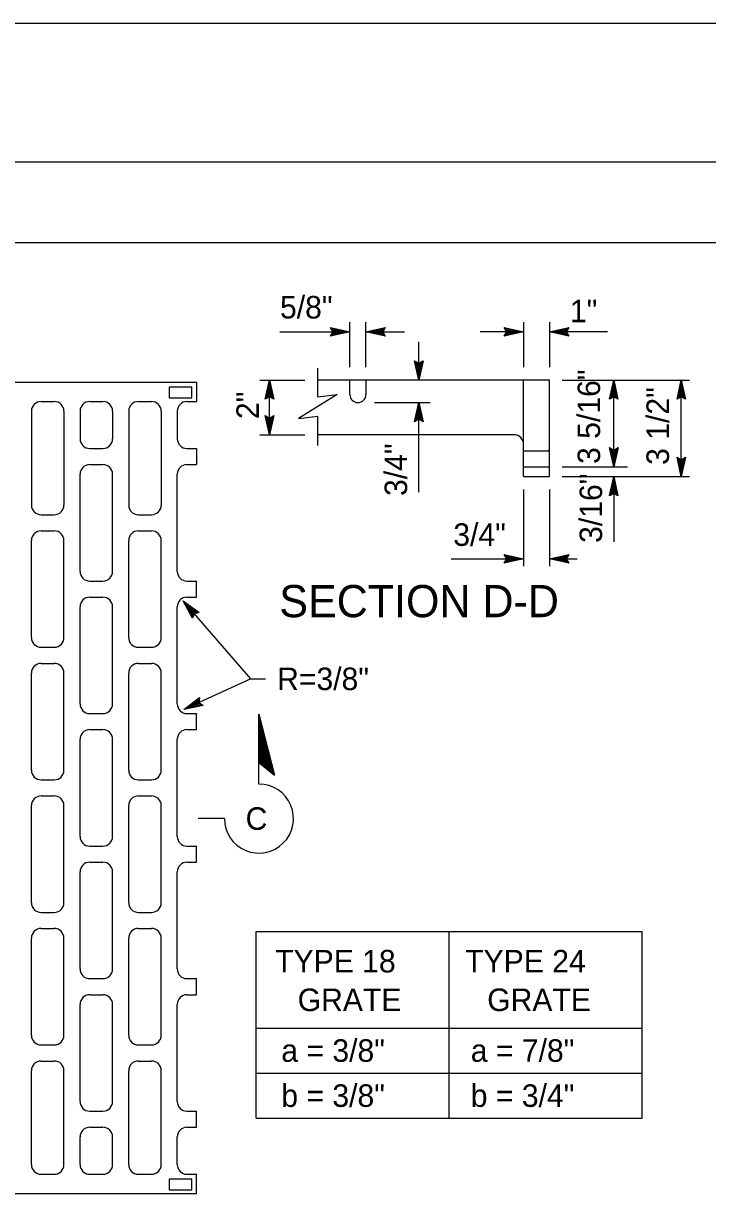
# Model space of a CAD drawing. Extents: x -894 to 866, y -472 to 714.
# Drawn here: x -179.3 to 33.4, y 350.1 to 713.6 of the extents above; entities that cross this region are included whole.
import ezdxf

# ---------------------------------------------------------------- set-up
doc = ezdxf.new("R2010")
doc.units = 0
for name, color, linetype in [('border_PLOTTING-ELEMENTS', 7, 'Continuous'), ('border_rw_22x34_Cut_Lines', 7, 'Continuous'), ('border_SHEET', 7, 'Continuous'), ('df_DETAIL-anno', 7, 'Continuous'), ('df_QTY-TABLE', 7, 'Continuous'), ('pp_PRESENTATION', 7, 'Continuous'), ('str_Misc-Steel-A', 7, 'Continuous')]:
    doc.layers.add(name, color=color, linetype=linetype)

msp = doc.modelspace()

# ---------------------------------------------------------------- linework, layer by layer
at = {"layer": 'border_PLOTTING-ELEMENTS'}
for points in [[(-894.04, -472.44), (865.96, -472.44), (865.96, 713.56), (-894.04, 713.56)], [(-864.04, 670.56), (835.96, 670.56), (835.96, -429.44), (-864.04, -429.44)]]:
    msp.add_lwpolyline(points, close=True, dxfattribs=at)
at = {"layer": 'border_rw_22x34_Cut_Lines'}
msp.add_lwpolyline([(-864.04, 670.56), (835.96, 670.56), (835.96, -429.44), (-864.04, -429.44)], close=True, dxfattribs=at)
at = {"layer": 'border_SHEET'}
msp.add_line((-814.04, 645.56), (810.96, 645.56), dxfattribs=at)
at = {"layer": 'df_DETAIL-anno'}
for p, q in [((-83, 617.8), (-83.8, 619.14)), ((-83.8, 619.14), (-83.8, 619.14)), ((-83.8, 619.14), (-77.8, 617.8)), ((-83.58, 618.78), (-79.18, 617.8)), ((-83.35, 618.42), (-80.56, 617.8)), ((-83.17, 618.08), (-81.95, 617.8)), ((-77.8, 606.8), (-77.8, 620.8)), ((-72.8, 606.8), (-72.8, 620.8)), ((-72.8, 617.8), (-66.8, 619.13)), ((-71.41, 617.8), (-67.04, 618.77)), ((-70.04, 617.8), (-67.21, 618.42)), ((-68.66, 617.8), (-67.45, 618.06)), ((-66.8, 619.13), (-67.6, 617.8)), ((-66.8, 619.13), (-66.8, 619.13)), ((-29, 617.8), (-29.8, 619.14)), ((-29.8, 619.14), (-29.8, 619.14)), ((-29.8, 619.14), (-23.8, 617.8)), ((-29.58, 618.78), (-25.18, 617.8)), ((-29.35, 618.42), (-26.56, 617.8)), ((-29.17, 618.08), (-27.95, 617.8)), ((-23.8, 620.8), (-23.8, 606.8)), ((-15.8, 620.8), (-15.8, 606.8)), ((-15.8, 617.8), (-9.8, 619.13)), ((-14.41, 617.8), (-10.04, 618.77)), ((-13.04, 617.8), (-10.21, 618.42)), ((-11.66, 617.8), (-10.45, 618.06)), ((-9.8, 619.13), (-10.6, 617.8)), ((-9.8, 619.13), (-9.8, 619.13)), ((-99.59, 617.8), (-77.8, 617.8)), ((-77.8, 617.8), (-83.8, 616.47)), ((-83.8, 616.47), (-83, 617.8)), ((-83.8, 616.47), (-83.8, 616.47)), ((-79.19, 617.8), (-83.57, 616.83)), ((-80.56, 617.8), (-83.39, 617.17)), ((-81.95, 617.8), (-83.15, 617.53)), ((-77.8, 617.8), (-77.8, 617.8)), ((-72.8, 617.8), (-60.79, 617.8)), ((-66.8, 616.46), (-72.8, 617.8)), ((-72.8, 617.8), (-72.8, 617.8)), ((-67.02, 616.82), (-71.42, 617.8)), ((-67.25, 617.17), (-70.04, 617.8)), ((-67.43, 617.52), (-68.66, 617.8)), ((-67.6, 617.8), (-66.8, 616.46)), ((-66.8, 616.46), (-66.8, 616.46)), ((-56.37, 602.8), (-56.37, 614.67)), ((-23.8, 617.8), (-37.3, 617.8)), ((-23.8, 617.8), (-29.8, 616.47)), ((-29.8, 616.47), (-29, 617.8)), ((-29.8, 616.47), (-29.8, 616.47)), ((-25.19, 617.8), (-29.57, 616.83)), ((-26.56, 617.8), (-29.39, 617.17)), ((-27.95, 617.8), (-29.15, 617.53)), ((-23.8, 617.8), (-23.8, 617.8)), ((-9.8, 616.46), (-15.8, 617.8)), ((-15.8, 617.8), (-15.8, 617.8)), ((2.26, 617.8), (-15.8, 617.8)), ((-10.02, 616.82), (-14.42, 617.8)), ((-10.25, 617.17), (-13.04, 617.8)), ((-10.43, 617.52), (-11.66, 617.8)), ((-10.6, 617.8), (-9.8, 616.46)), ((-9.8, 616.46), (-9.8, 616.46)), ((-56.37, 602.8), (-57.7, 608.8)), ((-57.7, 608.8), (-57.7, 608.8)), ((-57.7, 608.8), (-56.37, 608)), ((-56.37, 604.19), (-57.34, 608.56)), ((-56.36, 605.56), (-56.99, 608.39)), ((-56.36, 606.94), (-56.63, 608.15)), ((-56.37, 608), (-55.03, 608.8)), ((-55.03, 608.8), (-56.37, 602.8)), ((-55.38, 608.58), (-56.37, 604.18)), ((-55.74, 608.35), (-56.36, 605.56)), ((-56.09, 608.17), (-56.36, 606.94)), ((-55.03, 608.8), (-55.03, 608.8)), ((-105.8, 602.8), (-91.8, 602.8)), ((-104.14, 596.8), (-102.8, 602.8)), ((-103.78, 597.02), (-102.8, 601.42)), ((-103.43, 597.25), (-102.8, 600.04)), ((-102.8, 585.8), (-102.8, 602.8)), ((-102.8, 602.8), (-102.8, 602.8)), ((-102.8, 602.8), (-101.47, 596.8)), ((-102.8, 601.41), (-101.83, 597.03)), ((-102.8, 600.04), (-102.18, 597.21)), ((-56.37, 602.8), (-56.37, 602.8)), ((-11.8, 602.8), (27.71, 602.8)), ((2.86, 596.8), (4.2, 602.8)), ((3.21, 597.02), (4.2, 601.42)), ((3.57, 597.25), (4.2, 600.04)), ((4.2, 575.8), (4.2, 602.8)), ((4.2, 602.8), (4.2, 602.8)), ((4.2, 602.8), (5.53, 596.8)), ((4.2, 601.41), (5.17, 597.03)), ((4.2, 600.04), (4.82, 597.21)), ((23.87, 596.8), (25.21, 602.8)), ((23.87, 596.8), (25.21, 602.8)), ((24.23, 597.02), (25.21, 601.42)), ((24.23, 597.02), (25.21, 601.42)), ((24.59, 597.25), (25.21, 600.04)), ((24.59, 597.25), (25.21, 600.04)), ((25.21, 572.8), (25.21, 602.8)), ((25.21, 602.8), (25.21, 602.8)), ((25.21, 602.8), (26.54, 596.8)), ((25.21, 602.8), (25.21, 602.8)), ((25.21, 602.8), (26.54, 596.8)), ((25.21, 600.04), (25.84, 597.21)), ((25.21, 600.04), (25.84, 597.21)), ((25.22, 601.41), (26.18, 597.03)), ((25.22, 601.41), (26.18, 597.03)), ((-102.8, 597.6), (-104.14, 596.8)), ((-104.14, 596.8), (-104.14, 596.8)), ((-103.08, 597.43), (-102.8, 598.65)), ((-102.8, 598.65), (-102.54, 597.45)), ((-101.47, 596.8), (-102.8, 597.6)), ((-101.47, 596.8), (-101.47, 596.8)), ((4.2, 597.6), (2.86, 596.8)), ((2.86, 596.8), (2.86, 596.8)), ((3.92, 597.43), (4.2, 598.65)), ((4.2, 598.65), (4.46, 597.45)), ((5.53, 596.8), (4.2, 597.6)), ((5.53, 596.8), (5.53, 596.8)), ((25.21, 597.6), (23.87, 596.8)), ((25.21, 597.6), (23.87, 596.8)), ((23.87, 596.8), (23.87, 596.8)), ((23.87, 596.8), (23.87, 596.8)), ((24.93, 597.43), (25.21, 598.65)), ((24.93, 597.43), (25.21, 598.65)), ((25.21, 598.65), (25.48, 597.45)), ((25.21, 598.65), (25.48, 597.45)), ((26.54, 596.8), (25.21, 597.6)), ((26.54, 596.8), (25.21, 597.6)), ((26.54, 596.8), (26.54, 596.8)), ((26.54, 596.8), (26.54, 596.8)), ((-70.17, 595.8), (-52.86, 595.8)), ((-57.71, 589.8), (-56.37, 595.8)), ((-57.35, 590.02), (-56.37, 594.42)), ((-56.99, 590.25), (-56.37, 593.04)), ((-56.37, 595.8), (-56.37, 595.8)), ((-56.37, 595.8), (-55.04, 589.8)), ((-56.37, 568.01), (-56.37, 595.8)), ((-56.37, 593.04), (-55.74, 590.21)), ((-56.36, 594.41), (-55.4, 590.03)), ((-102.8, 585.8), (-104.13, 591.8)), ((-104.13, 591.8), (-104.13, 591.8)), ((-104.13, 591.8), (-102.8, 591)), ((-102.8, 587.19), (-103.77, 591.56)), ((-102.8, 588.56), (-103.42, 591.39)), ((-102.8, 589.94), (-103.07, 591.15)), ((-102.8, 591), (-101.46, 591.8)), ((-101.46, 591.8), (-102.8, 585.8)), ((-101.82, 591.58), (-102.8, 587.18)), ((-102.18, 591.35), (-102.8, 588.56)), ((-102.52, 591.17), (-102.8, 589.94)), ((-101.46, 591.8), (-101.46, 591.8)), ((-56.37, 590.6), (-57.71, 589.8)), ((-57.71, 589.8), (-57.71, 589.8)), ((-56.64, 590.43), (-56.37, 591.65)), ((-56.37, 591.65), (-56.1, 590.45)), ((-55.04, 589.8), (-56.37, 590.6)), ((-55.04, 589.8), (-55.04, 589.8)), ((-105.8, 585.8), (-91.8, 585.8)), ((-102.8, 585.8), (-102.8, 585.8)), ((4.2, 575.8), (2.87, 581.8)), ((2.87, 581.8), (2.87, 581.8)), ((2.87, 581.8), (4.2, 581)), ((4.2, 577.19), (3.23, 581.56)), ((4.2, 581), (5.54, 581.8)), ((5.54, 581.8), (4.2, 575.8)), ((5.18, 581.58), (4.2, 577.18)), ((5.54, 581.8), (5.54, 581.8)), ((4.2, 578.56), (3.57, 581.39)), ((4.2, 579.94), (3.93, 581.15)), ((4.82, 581.35), (4.2, 578.56)), ((4.48, 581.17), (4.2, 579.94)), ((25.21, 572.8), (23.88, 578.8)), ((23.88, 578.8), (23.88, 578.8)), ((23.88, 578.8), (25.21, 578)), ((25.21, 572.8), (23.88, 578.8)), ((23.88, 578.8), (23.88, 578.8)), ((23.88, 578.8), (25.21, 578)), ((25.21, 574.19), (24.24, 578.56)), ((25.21, 574.19), (24.24, 578.56)), ((25.21, 575.56), (24.59, 578.39)), ((25.21, 575.56), (24.59, 578.39)), ((25.22, 576.94), (24.95, 578.15)), ((25.22, 576.94), (24.95, 578.15)), ((25.21, 578), (26.55, 578.8)), ((26.55, 578.8), (25.21, 572.8)), ((25.21, 578), (26.55, 578.8)), ((26.55, 578.8), (25.21, 572.8)), ((26.2, 578.58), (25.21, 574.18)), ((26.2, 578.58), (25.21, 574.18)), ((25.84, 578.35), (25.21, 575.56)), ((25.84, 578.35), (25.21, 575.56)), ((25.49, 578.17), (25.22, 576.94)), ((25.49, 578.17), (25.22, 576.94)), ((26.55, 578.8), (26.55, 578.8)), ((26.55, 578.8), (26.55, 578.8)), ((-11.8, 575.8), (8.52, 575.8)), ((4.2, 575.8), (4.2, 575.8)), ((-11.8, 572.8), (27.71, 572.8)), ((2.86, 566.8), (4.2, 572.8)), ((3.21, 567.02), (4.2, 571.42)), ((4.2, 572.8), (4.2, 552.53)), ((4.2, 572.8), (4.2, 572.8)), ((4.2, 572.8), (5.53, 566.8)), ((4.2, 571.41), (5.17, 567.03)), ((25.21, 572.8), (25.21, 572.8)), ((25.21, 572.8), (25.21, 572.8)), ((-23.8, 568.8), (-23.8, 544.96)), ((-15.8, 568.8), (-15.8, 544.96)), ((4.2, 567.6), (2.86, 566.8)), ((3.57, 567.25), (4.2, 570.04)), ((3.92, 567.43), (4.2, 568.65)), ((4.2, 570.04), (4.82, 567.21)), ((4.2, 568.65), (4.46, 567.45)), ((5.53, 566.8), (4.2, 567.6)), ((2.86, 566.8), (2.86, 566.8)), ((5.53, 566.8), (5.53, 566.8)), ((-46.28, 547.26), (-23.8, 547.26)), ((-29, 547.26), (-29.8, 548.6)), ((-29.8, 548.6), (-29.8, 548.6)), ((-29.8, 548.6), (-23.8, 547.26)), ((-23.8, 547.26), (-29.8, 545.93)), ((-29.8, 545.93), (-29, 547.26)), ((-29.8, 545.93), (-29.8, 545.93)), ((-29.58, 548.25), (-25.18, 547.26)), ((-25.19, 547.26), (-29.57, 546.29)), ((-26.56, 547.27), (-29.39, 546.64)), ((-29.35, 547.89), (-26.56, 547.27)), ((-29.17, 547.54), (-27.95, 547.27)), ((-27.95, 547.27), (-29.15, 547)), ((-23.8, 547.26), (-23.8, 547.26)), ((-15.8, 547.26), (-9.8, 548.59)), ((-9.8, 545.92), (-15.8, 547.26)), ((-15.8, 547.26), (-15.8, 547.26)), ((-15.8, 547.26), (-7.17, 547.26)), ((-10.02, 546.28), (-14.42, 547.26)), ((-14.41, 547.27), (-10.04, 548.24)), ((-13.04, 547.26), (-10.21, 547.89)), ((-10.25, 546.64), (-13.04, 547.26)), ((-11.66, 547.26), (-10.45, 547.53)), ((-10.43, 546.99), (-11.66, 547.26)), ((-9.8, 548.59), (-10.6, 547.26)), ((-10.6, 547.26), (-9.8, 545.92)), ((-9.8, 548.59), (-9.8, 548.59)), ((-9.8, 545.92), (-9.8, 545.92)), ((-108.56, 509.99), (-129.59, 534.21)), ((-126.67, 528.8), (-129.59, 534.21)), ((-129.59, 534.21), (-129.59, 534.21)), ((-129.59, 534.21), (-124.65, 530.55)), ((-126.54, 529.2), (-128.68, 533.17)), ((-128.67, 533.16), (-125.07, 530.49)), ((-126.42, 529.61), (-127.78, 532.12)), ((-127.78, 532.12), (-125.45, 530.4)), ((-126.27, 529.97), (-126.87, 531.08)), ((-126.87, 531.08), (-125.88, 530.34)), ((-126.18, 530.28), (-126.67, 528.8)), ((-126.67, 528.8), (-126.67, 528.8)), ((-124.65, 530.55), (-126.18, 530.28)), ((-124.65, 530.55), (-124.65, 530.55)), ((-108.55, 509.98), (-129.44, 500.43)), ((-108.56, 509.99), (-104.03, 509.99)), ((-129.44, 500.43), (-124.54, 504.14)), ((-123.43, 501.71), (-129.44, 500.43)), ((-123.78, 501.94), (-128.19, 501.01)), ((-128.18, 501.02), (-124.6, 503.71)), ((-126.93, 501.58), (-124.62, 503.32)), ((-124.14, 502.17), (-126.93, 501.58)), ((-125.67, 502.15), (-124.69, 502.9)), ((-124.44, 502.42), (-125.67, 502.15)), ((-124.54, 504.14), (-124.72, 502.6)), ((-124.72, 502.6), (-123.43, 501.71)), ((-124.54, 504.14), (-124.54, 504.14)), ((-123.43, 501.71), (-123.43, 501.71)), ((-129.44, 500.43), (-129.44, 500.43))]:
    msp.add_line(p, q, dxfattribs=at)
at = {"layer": 'df_QTY-TABLE'}
for p, q in [((-106.91, 373.53), (-106.91, 431.53)), ((-106.91, 431.53), (13.09, 431.53)), ((-46.91, 373.53), (-46.91, 431.53)), ((13.09, 373.53), (13.09, 431.53)), ((-106.91, 401.53), (13.09, 401.53)), ((-106.91, 387.53), (13.09, 387.53)), ((-106.91, 373.53), (13.09, 373.53))]:
    msp.add_line(p, q, dxfattribs=at)
at = {"layer": 'pp_PRESENTATION'}
for p, q in [((-106.07, 499.01), (-101.24, 480.06)), ((-106.07, 477.3), (-106.07, 499.01)), ((-106.07, 497.45), (-101.74, 480.47)), ((-106.07, 495.89), (-102.24, 480.87)), ((-106.07, 494.34), (-102.74, 481.28)), ((-106.07, 492.78), (-103.24, 481.68)), ((-106.07, 491.22), (-103.74, 482.09)), ((-106.07, 489.66), (-104.24, 482.49)), ((-106.07, 488.1), (-104.75, 482.9)), ((-106.07, 486.54), (-105.25, 483.31)), ((-106.07, 484.99), (-105.75, 483.71)), ((-106.07, 483.98), (-101.24, 480.06)), ((-116.79, 466.59), (-124.94, 466.59))]:
    msp.add_line(p, q, dxfattribs=at)
msp.add_arc((-106.07, 466.59), 10.72, 179.9995, 90, dxfattribs=at)
at = {"layer": 'str_Misc-Steel-A'}
for p, q in [((-87.8, 597.58), (-87.8, 606.48)), ((-277.44, 602.11), (-125.44, 602.11)), ((-125.44, 602.11), (-125.44, 596.11)), ((-15.8, 602.8), (-87.8, 602.8)), ((-77.8, 598.3), (-77.8, 602.8)), ((-72.8, 602.8), (-72.8, 598.3)), ((-23.8, 572.8), (-23.8, 602.8)), ((-15.8, 572.8), (-15.8, 602.8)), ((-173.77, 596.11), (-169.66, 596.11)), ((-158.66, 596.11), (-154.55, 596.11)), ((-143.55, 596.11), (-139.44, 596.11)), ((-128.44, 596.11), (-125.44, 596.11)), ((-176.77, 593.11), (-176.77, 563.95)), ((-166.66, 593.11), (-166.66, 563.95)), ((-161.66, 593.11), (-161.66, 584.53)), ((-151.55, 593.11), (-151.55, 584.53)), ((-146.55, 593.11), (-146.55, 563.95)), ((-136.44, 593.11), (-136.44, 563.95)), ((-131.44, 593.11), (-131.44, 584.53)), ((-87.8, 582.51), (-87.8, 591.58)), ((-26.8, 585.8), (-87.8, 585.8)), ((-158.66, 581.53), (-154.55, 581.53)), ((-128.44, 581.53), (-125.44, 581.53)), ((-125.44, 581.53), (-125.44, 576.53)), ((-23.8, 580.8), (-15.8, 580.8)), ((-158.66, 576.53), (-154.55, 576.53)), ((-128.44, 576.53), (-125.44, 576.53)), ((-23.8, 575.8), (-15.8, 575.8)), ((-161.66, 543.36), (-161.66, 573.53)), ((-151.55, 543.36), (-151.55, 573.53)), ((-131.44, 543.36), (-131.44, 573.53)), ((-23.8, 572.8), (-15.8, 572.8)), ((-173.77, 560.95), (-169.66, 560.95)), ((-143.55, 560.95), (-139.44, 560.95)), ((-176.77, 522.78), (-176.77, 552.95)), ((-173.77, 555.95), (-169.66, 555.95)), ((-166.66, 522.78), (-166.66, 552.95)), ((-146.55, 522.78), (-146.55, 552.95)), ((-143.55, 555.95), (-139.44, 555.95)), ((-136.44, 522.78), (-136.44, 552.95)), ((-158.66, 540.36), (-154.55, 540.36)), ((-128.44, 540.36), (-125.44, 540.36)), ((-125.44, 535.36), (-125.44, 540.36)), ((-158.66, 535.36), (-154.55, 535.36)), ((-128.44, 535.36), (-125.44, 535.36)), ((-161.66, 502.2), (-161.66, 532.36)), ((-151.55, 502.2), (-151.55, 532.36)), ((-131.44, 502.2), (-131.44, 532.36)), ((-173.77, 519.78), (-169.66, 519.78)), ((-143.55, 519.78), (-139.44, 519.78)), ((-173.77, 514.78), (-169.66, 514.78)), ((-143.55, 514.78), (-139.44, 514.78)), ((-176.77, 481.61), (-176.77, 511.78)), ((-166.66, 481.61), (-166.66, 511.78)), ((-146.55, 481.61), (-146.55, 511.78)), ((-136.44, 481.61), (-136.44, 511.78)), ((-158.66, 499.2), (-154.55, 499.2)), ((-128.44, 499.2), (-125.44, 499.2)), ((-125.44, 494.2), (-125.44, 499.2)), ((-161.66, 461.03), (-161.66, 491.2)), ((-158.66, 494.2), (-154.55, 494.2)), ((-151.55, 461.03), (-151.55, 491.2)), ((-131.44, 461.03), (-131.44, 491.2)), ((-128.44, 494.2), (-125.44, 494.2)), ((-173.77, 478.61), (-169.66, 478.61)), ((-143.55, 478.61), (-139.44, 478.61)), ((-173.77, 473.61), (-169.66, 473.61)), ((-143.55, 473.61), (-139.44, 473.61)), ((-176.77, 440.45), (-176.77, 470.61)), ((-166.66, 440.45), (-166.66, 470.61)), ((-146.55, 440.45), (-146.55, 470.61)), ((-136.44, 440.45), (-136.44, 470.61)), ((-158.66, 458.03), (-154.55, 458.03)), ((-128.44, 458.03), (-125.44, 458.03)), ((-125.44, 453.03), (-125.44, 458.03)), ((-158.66, 453.03), (-154.55, 453.03)), ((-128.44, 453.03), (-125.44, 453.03)), ((-161.66, 419.86), (-161.66, 450.03)), ((-151.55, 419.86), (-151.55, 450.03)), ((-131.44, 419.86), (-131.44, 450.03)), ((-173.77, 437.45), (-169.66, 437.45)), ((-143.55, 437.45), (-139.44, 437.45)), ((-176.77, 399.28), (-176.77, 429.45)), ((-173.77, 432.45), (-169.66, 432.45)), ((-166.66, 399.28), (-166.66, 429.45)), ((-146.55, 399.28), (-146.55, 429.45)), ((-143.55, 432.45), (-139.44, 432.45)), ((-136.44, 399.28), (-136.44, 429.45)), ((-158.66, 416.86), (-154.55, 416.86)), ((-128.44, 416.86), (-125.44, 416.86)), ((-125.44, 411.86), (-125.44, 416.86)), ((-158.66, 411.86), (-154.55, 411.86)), ((-128.44, 411.86), (-125.44, 411.86)), ((-161.66, 378.7), (-161.66, 408.86)), ((-151.55, 378.7), (-151.55, 408.86)), ((-131.44, 378.7), (-131.44, 408.86)), ((-173.77, 396.28), (-169.66, 396.28)), ((-143.55, 396.28), (-139.44, 396.28)), ((-173.77, 391.28), (-169.66, 391.28)), ((-143.55, 391.28), (-139.44, 391.28)), ((-176.77, 359.11), (-176.77, 388.28)), ((-166.66, 359.11), (-166.66, 388.28)), ((-146.55, 359.11), (-146.55, 388.28)), ((-136.44, 359.11), (-136.44, 388.28)), ((-158.66, 375.7), (-154.55, 375.7)), ((-128.44, 375.7), (-125.44, 375.7)), ((-125.44, 370.7), (-125.44, 375.7)), ((-161.66, 359.11), (-161.66, 367.7)), ((-158.66, 370.7), (-154.55, 370.7)), ((-151.55, 359.11), (-151.55, 367.7)), ((-131.44, 359.11), (-131.44, 367.7)), ((-128.44, 370.7), (-125.44, 370.7)), ((-173.77, 356.11), (-169.66, 356.11)), ((-158.66, 356.11), (-154.55, 356.11)), ((-143.55, 356.11), (-139.44, 356.11)), ((-128.44, 356.11), (-125.44, 356.11)), ((-125.44, 350.11), (-125.44, 356.11)), ((-277.44, 350.11), (-125.44, 350.11))]:
    msp.add_line(p, q, dxfattribs=at)
for points in [[(-134, 597.3), (-126.9, 597.3), (-126.9, 600.62), (-134, 600.62)], [(-134, 351.3), (-126.9, 351.3), (-126.9, 354.62), (-134, 354.62)]]:
    msp.add_lwpolyline(points, close=True, dxfattribs=at)
for points in [[(-87.8, 597.58), (-81.8, 598.33), (-93.8, 590.83), (-87.8, 591.58)], [(-16.18, 580.8), (-15.8, 581.18)]]:
    msp.add_lwpolyline(points, dxfattribs=at)
for centre, radius, start, end in [((-173.77, 593.11), 3, 90, 180), ((-169.66, 593.11), 3, 0, 90), ((-158.66, 593.11), 3, 90, 180), ((-154.55, 593.11), 3, 0, 90), ((-143.55, 593.11), 3, 90, 180), ((-139.44, 593.11), 3, 0, 90), ((-128.44, 593.11), 3, 90, 180), ((-75.3, 598.3), 2.5, 180, 0), ((-26.8, 582.8), 3, 0, 90), ((-158.66, 584.53), 3, 180, 270), ((-154.55, 584.53), 3, 270, 0), ((-128.44, 584.53), 3, 180, 270), ((-158.66, 573.53), 3, 90, 180), ((-154.55, 573.53), 3, 0, 90), ((-128.44, 573.53), 3, 90, 180), ((-173.77, 563.95), 3, 180, 270), ((-169.66, 563.95), 3, 270, 0), ((-143.55, 563.95), 3, 180, 270), ((-139.44, 563.95), 3, 270, 0), ((-173.77, 552.95), 3, 90, 180), ((-169.66, 552.95), 3, 0, 90), ((-143.55, 552.95), 3, 90, 180), ((-139.44, 552.95), 3, 0, 90), ((-158.66, 543.36), 3, 180, 270), ((-158.66, 543.36), 3, 180, 270), ((-158.66, 543.36), 3, 180, 270), ((-154.55, 543.36), 3, 270, 0), ((-154.55, 543.36), 3, 270, 0), ((-154.55, 543.36), 3, 270, 0), ((-128.44, 543.36), 3, 180, 270), ((-128.44, 543.36), 3, 180, 270), ((-128.44, 543.36), 3, 180, 270), ((-158.66, 532.36), 3, 90, 180), ((-154.55, 532.36), 3, 0, 90), ((-128.44, 532.36), 3, 90, 180), ((-173.77, 522.78), 3, 180, 270), ((-169.66, 522.78), 3, 270, 0), ((-143.55, 522.78), 3, 180, 270), ((-139.44, 522.78), 3, 270, 0), ((-173.77, 511.78), 3, 90, 180), ((-169.66, 511.78), 3, 0, 90), ((-143.55, 511.78), 3, 90, 180), ((-139.44, 511.78), 3, 0, 90), ((-158.66, 502.2), 3, 180, 270), ((-158.66, 502.2), 3, 180, 270), ((-154.55, 502.2), 3, 270, 0), ((-154.55, 502.2), 3, 270, 0), ((-128.44, 502.2), 3, 180, 270), ((-128.44, 502.2), 3, 180, 270), ((-158.66, 491.2), 3, 90, 180), ((-154.55, 491.2), 3, 0, 90), ((-128.44, 491.2), 3, 90, 180), ((-173.77, 481.61), 3, 180, 270), ((-169.66, 481.61), 3, 270, 0), ((-143.55, 481.61), 3, 180, 270), ((-139.44, 481.61), 3, 270, 0), ((-173.77, 470.61), 3, 90, 180), ((-169.66, 470.61), 3, 0, 90), ((-143.55, 470.61), 3, 90, 180), ((-139.44, 470.61), 3, 0, 90), ((-158.66, 461.03), 3, 180, 270), ((-154.55, 461.03), 3, 270, 0), ((-128.44, 461.03), 3, 180, 270), ((-158.66, 450.03), 3, 90, 180), ((-154.55, 450.03), 3, 0, 90), ((-128.44, 450.03), 3, 90, 180), ((-173.77, 440.45), 3, 180, 270), ((-169.66, 440.45), 3, 270, 0), ((-143.55, 440.45), 3, 180, 270), ((-139.44, 440.45), 3, 270, 0), ((-173.77, 429.45), 3, 90, 180), ((-169.66, 429.45), 3, 0, 90), ((-143.55, 429.45), 3, 90, 180), ((-139.44, 429.45), 3, 0, 90), ((-158.66, 419.86), 3, 180, 270), ((-154.55, 419.86), 3, 270, 0), ((-128.44, 419.86), 3, 180, 270), ((-158.66, 408.86), 3, 90, 180), ((-154.55, 408.86), 3, 0, 90), ((-128.44, 408.86), 3, 90, 180), ((-173.77, 399.28), 3, 180, 270), ((-169.66, 399.28), 3, 270, 0), ((-143.55, 399.28), 3, 180, 270), ((-139.44, 399.28), 3, 270, 0), ((-173.77, 388.28), 3, 90, 180), ((-169.66, 388.28), 3, 0, 90), ((-143.55, 388.28), 3, 90, 180), ((-139.44, 388.28), 3, 0, 90), ((-158.66, 378.7), 3, 180, 270), ((-154.55, 378.7), 3, 270, 0), ((-128.44, 378.7), 3, 180, 270), ((-158.66, 367.7), 3, 90, 180), ((-154.55, 367.7), 3, 0, 90), ((-128.44, 367.7), 3, 90, 180), ((-173.77, 359.11), 3, 180, 270), ((-169.66, 359.11), 3, 270, 0), ((-158.66, 359.11), 3, 180, 270), ((-154.55, 359.11), 3, 270, 0), ((-143.55, 359.11), 3, 180, 270), ((-139.44, 359.11), 3, 270, 0), ((-128.44, 359.11), 3, 180, 270)]:
    msp.add_arc(centre, radius, start, end, dxfattribs=at)

# ---------------------------------------------------------------- texts
at = {"layer": 'df_DETAIL-anno'}
for s, height, p in [('5/8"', 7, (-99.52, 621.91)), ('1"', 7, (-9.42, 620.75)), ('3/4"', 7, (-45.66, 551.28)), ('SECTION D-D', 10, (-99.74, 529.13)), ('R=3/8"', 7, (-100.42, 506.49))]:
    msp.add_text(s, height=height, dxfattribs=at).set_placement(p)
for s, p in [('3 5/16"', (-0.03, 576.72)), ('3 1/2"', (21.37, 576.43)), ('2"', (-106.07, 590.67)), ('3/4"', (-60.01, 566.77)), ('3/16"', (0.58, 552.2))]:
    msp.add_text(s, height=7, rotation=90, dxfattribs=at).set_placement(p)
at = {"layer": 'df_QTY-TABLE'}
for s, p in [('TYPE 18', (-101.02, 418.79)), ('TYPE 24', (-41.96, 418.79)), ('GRATE', (-94.02, 406.79)), ('GRATE', (-35.12, 406.79)), ('a = 3/8"', (-99.12, 391.03)), ('a = 7/8"', (-40.23, 391.03)), ('b = 3/8"', (-99.12, 377.03)), ('b = 3/4"', (-40.23, 377.03))]:
    msp.add_text(s, height=7, dxfattribs=at).set_placement(p)
at = {"layer": 'pp_PRESENTATION'}
msp.add_text('C', height=7, dxfattribs=at).set_placement((-110.21, 463.08))

doc.saveas('drawing.dxf')
